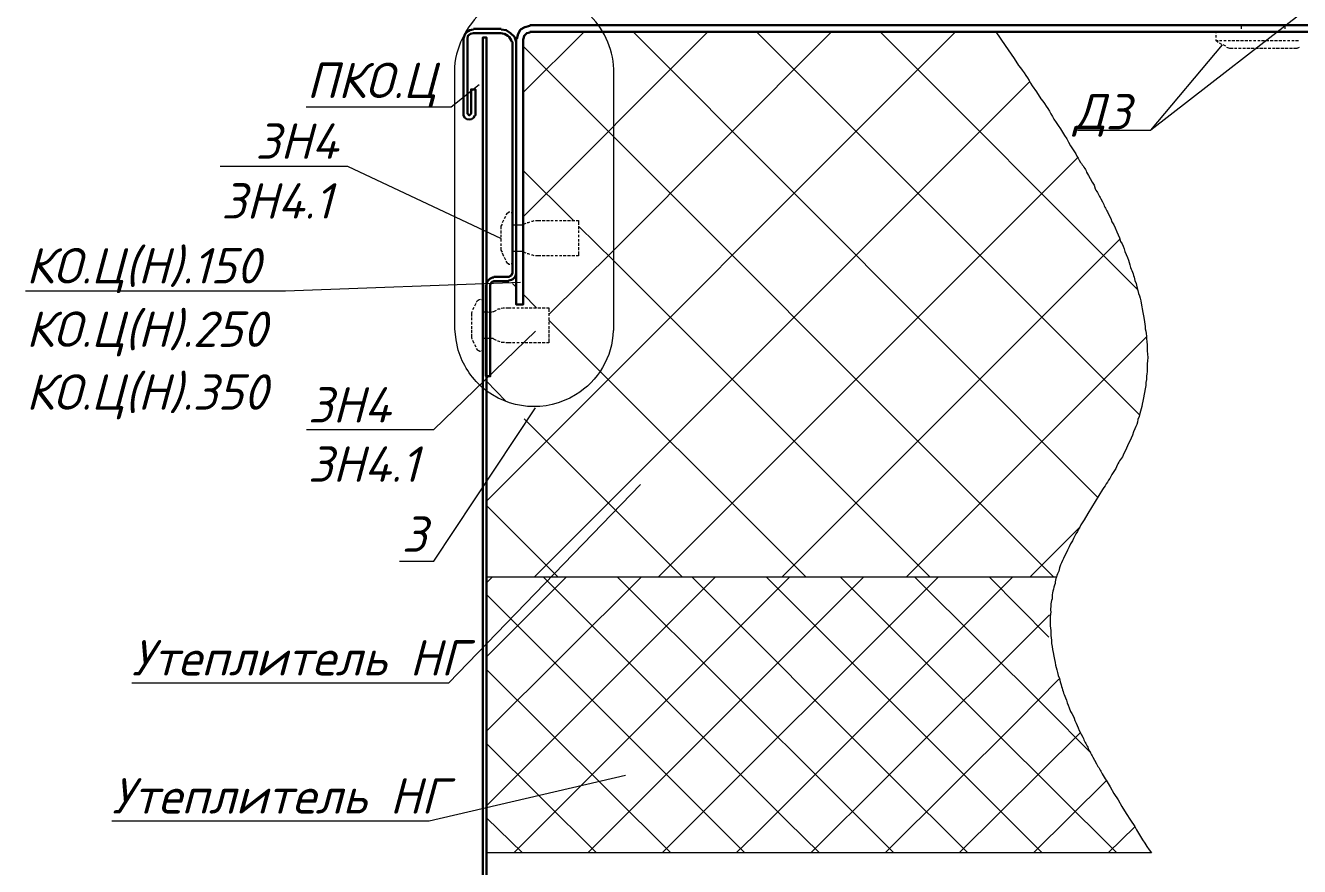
# Model space of a CAD drawing. Header units: millimetres. Extents: x 31 to 483, y 54 to 677.
# Drawn here: x 49.3 to 274.4, y 312.7 to 461.2 of the extents above; entities that cross this region are included whole.
import ezdxf

# ---------------------------------------------------------------- set-up
doc = ezdxf.new("R2010")
doc.units = ezdxf.units.MM
for name, color, linetype, lineweight in [('Линии 0.05', 7, 'CONTINUOUS', 5), ('Линии 0.09', 7, 'CONTINUOUS', 9), ('Линии 0.13', 7, 'CONTINUOUS', 13), ('Линии 0.30', 7, 'CONTINUOUS', 30), ('Текст', 7, 'CONTINUOUS', 18)]:
    doc.layers.add(name, color=color, linetype=linetype, lineweight=lineweight)
doc.styles.add('GOST', font='isocpeur.ttf', dxfattribs={"oblique": 15})

msp = doc.modelspace()

# ---------------------------------------------------------------- linework, layer by layer
at = {"layer": 'Линии 0.05'}
for p, q in [((213.61, 460.1), (130.72, 377.21)), ((147.98, 460.1), (137.17, 449.4)), ((169.82, 460.1), (137.17, 427.44)), ((156.61, 460.1), (238.73, 377.86)), ((178.45, 460.1), (246.16, 392.39)), ((200.29, 460.1), (245.72, 414.67)), ((137.17, 457.59), (230.98, 363.78)), ((226.72, 451.36), (139.13, 363.78)), ((235.24, 437.93), (161.08, 363.78)), ((137.17, 435.63), (146.12, 426.79)), ((242.66, 423.51), (182.93, 363.78)), ((135.31, 415.65), (135.97, 414.99)), ((137.17, 413.79), (139.57, 411.39)), ((141.75, 409.21), (187.18, 363.78)), ((247.36, 406.26), (204.88, 363.78)), ((130.72, 398.39), (134.11, 394.9)), ((137.38, 391.73), (165.34, 363.78)), ((130.72, 376.44), (143.39, 363.78)), ((235.56, 372.62), (226.72, 363.78)), ((131.71, 363.78), (130.72, 362.79)), ((144.81, 363.78), (130.72, 349.69)), ((158.03, 363.78), (130.72, 336.58)), ((171.13, 363.78), (130.72, 323.37)), ((184.24, 363.78), (135.53, 315.07)), ((197.34, 363.78), (148.63, 315.07)), ((210.55, 363.78), (161.74, 315.07)), ((180.19, 363.78), (228.9, 315.07)), ((219.62, 363.78), (230.1, 353.18)), ((130.72, 360.72), (176.37, 315.07)), ((130.72, 347.5), (163.27, 315.07)), ((235.67, 336.36), (214.27, 315.07)), ((130.72, 334.4), (150.16, 315.07)), ((240.26, 327.85), (227.37, 315.07)), ((130.72, 321.29), (137.06, 315.07)), ((245.28, 319.66), (240.59, 315.07))]:
    msp.add_line(p, q, dxfattribs=at)
for points in [[(191.66, 460.1), (153.22, 421.55), (141.75, 410.19)], [(147, 425.81), (153.22, 419.69), (209.14, 363.78)], [(140.77, 363.78), (183.91, 320.64), (189.59, 315.07)], [(153.88, 363.78), (193.08, 324.68), (202.69, 315.07)], [(167.09, 363.78), (202.15, 328.61), (215.8, 315.07)], [(223.66, 363.78), (177.9, 318.02), (174.84, 315.07)], [(193.3, 363.78), (220.49, 336.58), (242.12, 315.07)], [(206.4, 363.78), (229.67, 340.62), (237.53, 332.76)], [(230.21, 357.11), (201.16, 328.17), (188.06, 315.07)], [(231.85, 345.76), (224.53, 338.33), (201.16, 315.07)]]:
    msp.add_lwpolyline(points, dxfattribs=at)
at = {"layer": 'Линии 0.09'}
for p, q in [((288.42, 474.08), (248.12, 442.73)), ((231.41, 363.78), (130.72, 363.78))]:
    msp.add_line(p, q, dxfattribs=at)
for points in [[(153.22, 407.35), (153.22, 453.55, 0.416219), (138.26, 467.09, 0.12922), (130.72, 464.36, 0.204709), (125.04, 453.87), (125.04, 407.68)], [(220.71, 460.1), (222.35, 457.7), (223.99, 455.4), (224.75, 454.2, -0.03105), (227.15, 450.6), (227.92, 449.5), (228.68, 448.3, -0.047573), (230.98, 444.7, -0.027157), (233.93, 440, -0.027184), (235.67, 437.05, -0.087927), (236.77, 435.31), (237.09, 434.76), (237.42, 434.22), (237.75, 433.56), (238.08, 433.01), (238.29, 432.36, -0.020543), (239.28, 430.61), (239.6, 430.07, 0.059498), (240.48, 428.32), (240.7, 427.77), (241.02, 427.12), (241.24, 426.57), (241.57, 426.02), (241.79, 425.48), (242.12, 424.82), (242.33, 424.28), (242.55, 423.73), (242.77, 423.08, -0.096104), (243.54, 421.33), (243.97, 420.24, -0.057217), (244.52, 418.49, -0.057197), (245.28, 416.2), (245.5, 415.65), (245.61, 415.1), (245.83, 414.45), (245.94, 413.9, -0.10068), (246.38, 412.16), (246.7, 410.52), (246.81, 409.97), (246.92, 409.32, -0.048905), (247.14, 407.68, -0.053416), (247.36, 405.93, -0.049887), (247.47, 403.75, -0.095449), (247.47, 401.45), (247.47, 400.91, -0.049887), (247.36, 399.27), (247.36, 398.72), (247.25, 398.18), (247.25, 397.63), (247.14, 397.08), (246.81, 395.45), (246.7, 394.9), (246.59, 394.35, -0.047063), (246.16, 392.72), (246.05, 392.17), (245.83, 391.62, -0.091819), (245.28, 389.99), (245.06, 389.44), (244.85, 388.89), (244.63, 388.35), (244.41, 387.8, 0.080109), (243.65, 386.16), (243.32, 385.62), (243.1, 385.07, 0.062249), (241.9, 383), (241.57, 382.45), (241.24, 381.9, -0.011461), (239.6, 379.28), (238.95, 378.19), (237.64, 376.12), (236.98, 375.02), (236.33, 373.93), (236, 373.39, 0.016676), (235.13, 371.86, 0.038412), (234.25, 370.22), (233.93, 369.67), (233.71, 369.13), (233.38, 368.58), (233.16, 368.03), (232.83, 367.49, -0.018877), (232.18, 365.96), (231.96, 365.41), (231.85, 364.87, 0.091824), (231.2, 362.68, 0.079632), (230.65, 359.95, 0.090166), (230.43, 357.66, 0.066681), (230.43, 354.38, 0.045359), (230.54, 352.64, 0.048899), (230.87, 350.45), (230.98, 349.8), (231.09, 349.25), (231.2, 348.7, 0.034441), (231.63, 346.96), (231.74, 346.41), (231.96, 345.87), (232.07, 345.32), (232.29, 344.77, 0.05718), (233.05, 342.48, 0.029365), (233.71, 340.73), (233.93, 340.08, -0.080109), (234.69, 338.44, -0.041584), (235.45, 336.69), (235.78, 336.04), (236.11, 335.49, 0.059489), (236.98, 333.74, 0.059476), (237.86, 332), (238.18, 331.45), (238.51, 330.79, -0.020559), (239.5, 329.05, 0.009106), (240.91, 326.75), (241.57, 325.55), (242.33, 324.46), (242.99, 323.26), (243.75, 322.06), (244.52, 320.86), (245.28, 319.76, 0.040723), (248.23, 315.07), (130.72, 315.07)], [(153.11, 407.35, -0.255578), (146.45, 395.99, -0.325929), (129.96, 397.3, -0.127746), (125.7, 403.86), (125.37, 405.71), (125.15, 407.68)]]:
    msp.add_lwpolyline(points, format="xyb", dxfattribs=at)
for points in [[(235.13, 442.73), (248.12, 442.73), (260.79, 457.8)], [(98.83, 446.88), (124.5, 446.88), (129.41, 450.81)], [(83.65, 436.4), (106.15, 436.4), (133.34, 423.62)], [(49.25, 414.34), (95.23, 414.34), (136.73, 415.87)], [(98.94, 389.88), (121.44, 389.88), (139.35, 407.24)], [(115.32, 366.61), (121.44, 366.61), (139.35, 393.7)], [(68.04, 345.1), (124.06, 345.1), (157.92, 380.16)], [(64.54, 320.75), (120.57, 320.75), (155.3, 328.83)]]:
    msp.add_lwpolyline(points, dxfattribs=at)
at = {"layer": 'Линии 0.13'}
for p, q in [((259.59, 459.55), (259.59, 459.11)), ((260.68, 460.1), (260.24, 460.1)), ((261.45, 460.1), (261.01, 460.1)), ((262.21, 460.1), (261.77, 460.1)), ((262.98, 460.1), (262.43, 460.1)), ((263.74, 460.1), (263.19, 460.1)), ((264.5, 460.1), (263.96, 460.1)), ((264.07, 461.08), (264.07, 460.64)), ((264.07, 460.32), (264.07, 460.1)), ((265.27, 460.1), (264.72, 460.1)), ((265.92, 460.1), (265.49, 460.1)), ((266.69, 460.1), (266.25, 460.1)), ((267.45, 460.1), (267.02, 460.1)), ((268.22, 460.1), (267.67, 460.1)), ((268.98, 460.1), (268.44, 460.1)), ((269.75, 460.1), (269.2, 460.1)), ((270.51, 460.1), (269.96, 460.1)), ((271.28, 460.1), (270.73, 460.1)), ((271.93, 460.1), (271.49, 460.1)), ((271.82, 461.08), (271.82, 460.64)), ((271.82, 460.32), (271.82, 460.1)), ((272.69, 460.1), (272.26, 460.1)), ((273.46, 460.1), (273.02, 460.1)), ((274.22, 460.1), (273.68, 460.1)), ((259.59, 458.79), (259.59, 458.57)), ((259.59, 458.57), (260.03, 458.57)), ((260.03, 458.24), (259.59, 458.57)), ((260.24, 458.57), (260.68, 458.57)), ((260.68, 457.91), (260.24, 458.13)), ((261.34, 457.59), (260.9, 457.8)), ((261.01, 458.57), (261.45, 458.57)), ((261.77, 458.57), (262.21, 458.57)), ((262.43, 458.57), (262.98, 458.57)), ((263.3, 457.15), (262.87, 457.15)), ((263.19, 458.57), (263.74, 458.57)), ((264.07, 457.15), (263.63, 457.15)), ((263.96, 458.57), (264.5, 458.57)), ((264.83, 457.15), (264.39, 457.15)), ((264.72, 458.57), (265.27, 458.57)), ((265.6, 457.15), (265.05, 457.15)), ((265.49, 458.57), (265.92, 458.57)), ((266.36, 457.15), (265.81, 457.15)), ((266.25, 458.57), (266.69, 458.57)), ((267.13, 457.15), (266.58, 457.15)), ((267.02, 458.57), (267.45, 458.57)), ((267.89, 457.15), (267.34, 457.15)), ((267.67, 458.57), (268.22, 458.57)), ((268.54, 457.15), (268.11, 457.15)), ((268.44, 458.57), (268.98, 458.57)), ((269.31, 457.15), (268.87, 457.15)), ((269.2, 458.57), (269.75, 458.57)), ((270.07, 457.15), (269.64, 457.15)), ((269.96, 458.57), (270.51, 458.57)), ((270.84, 457.15), (270.29, 457.15)), ((270.73, 458.57), (271.28, 458.57)), ((271.6, 457.15), (271.06, 457.15)), ((271.49, 458.57), (271.93, 458.57)), ((272.37, 457.15), (271.82, 457.15)), ((272.26, 458.57), (272.69, 458.57)), ((273.13, 457.15), (272.59, 457.15)), ((273.02, 458.57), (273.46, 458.57)), ((273.68, 458.57), (274.22, 458.57)), ((133.56, 426.46), (133.78, 426.9)), ((133.89, 427.12), (134.11, 427.55)), ((135.31, 427.23), (135.31, 426.68)), ((139.35, 426.79), (140.33, 426.79)), ((140.55, 426.79), (141.1, 426.79)), ((141.32, 426.79), (141.86, 426.79)), ((142.08, 426.79), (142.52, 426.79)), ((142.85, 426.79), (143.28, 426.79)), ((143.61, 426.79), (144.05, 426.79)), ((144.27, 426.79), (144.81, 426.79)), ((145.03, 426.79), (145.58, 426.79)), ((145.79, 426.79), (146.34, 426.79)), ((147, 425.81), (147, 425.26)), ((133.34, 424.5), (133.34, 425.04)), ((133.34, 423.84), (133.34, 424.28)), ((133.34, 423.08), (133.34, 423.51)), ((147, 425.04), (147, 424.6)), ((147, 424.28), (147, 423.84)), ((147, 423.51), (147, 423.08)), ((133.34, 422.31), (133.34, 422.75)), ((147, 422.86), (147, 422.31)), ((147, 422.09), (147, 421.55)), ((133.78, 420.45), (133.56, 421)), ((134.11, 419.8), (133.89, 420.24)), ((135.31, 420.67), (135.31, 420.13)), ((140.33, 420.56), (139.35, 420.56)), ((141.1, 420.56), (140.55, 420.56)), ((141.86, 420.56), (141.32, 420.56)), ((142.52, 420.56), (142.08, 420.56)), ((143.28, 420.56), (142.85, 420.56)), ((144.05, 420.56), (143.61, 420.56)), ((144.81, 420.56), (144.27, 420.56)), ((145.58, 420.56), (145.03, 420.56)), ((146.34, 420.56), (145.79, 420.56)), ((128.65, 411.72), (128.87, 412.16)), ((128.32, 411.06), (128.54, 411.5)), ((130.07, 411.83), (130.07, 411.28)), ((134.11, 411.39), (135.09, 411.39)), ((135.31, 411.39), (135.75, 411.39)), ((136.07, 411.39), (136.51, 411.39)), ((136.84, 411.39), (137.28, 411.39)), ((137.49, 411.39), (138.04, 411.39)), ((138.26, 411.39), (138.8, 411.39)), ((139.02, 411.39), (139.57, 411.39)), ((139.79, 411.39), (140.33, 411.39)), ((140.55, 411.39), (141.1, 411.39)), ((141.75, 410.41), (141.75, 409.97)), ((128.1, 409.21), (128.1, 409.64)), ((128.1, 408.44), (128.1, 408.88)), ((128.1, 407.68), (128.1, 408.11)), ((141.75, 409.64), (141.75, 409.21)), ((141.75, 408.88), (141.75, 408.44)), ((141.75, 408.11), (141.75, 407.68)), ((128.1, 406.91), (128.1, 407.46)), ((128.54, 405.06), (128.32, 405.6)), ((130.07, 405.27), (130.07, 404.84)), ((133.89, 405.27), (133.34, 405.27)), ((141.75, 407.46), (141.75, 406.91)), ((141.75, 406.69), (141.75, 406.15)), ((128.87, 404.4), (128.65, 404.84)), ((135.09, 405.17), (134.11, 405.17)), ((135.75, 405.17), (135.31, 405.17)), ((136.51, 405.17), (136.07, 405.17)), ((137.28, 405.17), (136.84, 405.17)), ((138.04, 405.17), (137.49, 405.17)), ((138.8, 405.17), (138.26, 405.17)), ((139.57, 405.17), (139.02, 405.17)), ((140.33, 405.17), (139.79, 405.17)), ((141.1, 405.17), (140.55, 405.17))]:
    msp.add_line(p, q, dxfattribs=at)
for points in [[(260.03, 460.1), (259.59, 460.1), (259.59, 459.88)], [(262.65, 457.15), (262.1, 457.15), (261.56, 457.37)], [(274.33, 457.37), (273.9, 457.15), (273.35, 457.15)], [(134.22, 427.77), (134.44, 428.1), (134.55, 428.21), (134.65, 428.21), (134.65, 428.32), (134.87, 428.32)], [(135.09, 428.21), (135.2, 428.21), (135.31, 428.1), (135.31, 427.44)], [(133.34, 425.26), (133.34, 425.81), (133.56, 426.13)], [(135.31, 426.46), (135.31, 426.02), (135.97, 426.02)], [(136.18, 426.02), (137.17, 426.02), (137.28, 426.13), (137.71, 426.35)], [(137.93, 426.46), (138.15, 426.46), (138.37, 426.57)], [(138.7, 426.68), (138.91, 426.68), (139.13, 426.79)], [(146.56, 426.79), (147, 426.79), (147, 426.02)], [(133.56, 421.22), (133.34, 421.55), (133.34, 422.09)], [(135.97, 421.33), (135.31, 421.33), (135.31, 420.89)], [(137.71, 421), (137.28, 421.22), (137.17, 421.33), (136.18, 421.33)], [(147, 421.33), (147, 420.56), (146.56, 420.56)], [(134.87, 419.04), (134.65, 419.04), (134.65, 419.14), (134.55, 419.14), (134.44, 419.25), (134.22, 419.58)], [(135.31, 419.91), (135.31, 419.25), (135.2, 419.14), (135.09, 419.14)], [(138.37, 420.78), (138.15, 420.89), (137.93, 420.89)], [(139.13, 420.56), (138.91, 420.67), (138.7, 420.67)], [(129.85, 412.81), (129.96, 412.81), (129.96, 412.7), (130.07, 412.59), (130.07, 412.05)], [(128.1, 409.86), (128.1, 410.41), (128.21, 410.74)], [(130.07, 411.06), (130.07, 410.63), (130.72, 410.63)], [(132.69, 411.06), (132.8, 411.17), (133.13, 411.17)], [(133.34, 411.28), (133.67, 411.39), (133.89, 411.39)], [(141.32, 411.39), (141.75, 411.39), (141.75, 410.63)], [(128.21, 405.82), (128.1, 406.15), (128.1, 406.69)], [(130.72, 405.93), (130.07, 405.93), (130.07, 405.49)], [(132.47, 405.6), (132.03, 405.82), (131.92, 405.93), (130.94, 405.93)], [(133.13, 405.38), (132.8, 405.49), (132.69, 405.49)], [(141.75, 405.93), (141.75, 405.17), (141.32, 405.17)], [(129.63, 403.64), (129.52, 403.64), (129.41, 403.75), (129.3, 403.75), (129.19, 403.86), (128.98, 404.18)]]:
    msp.add_lwpolyline(points, dxfattribs=at)
for points in [[(128.98, 412.37, -0.312389), (129.63, 412.92)], [(130.94, 410.63, 0.162271), (131.92, 410.74), (132.03, 410.74), (132.47, 410.95)], [(130.07, 404.51), (130.07, 404.18, -0.236041), (129.96, 403.86), (129.96, 403.75), (129.85, 403.75)]]:
    msp.add_lwpolyline(points, format="xyb", dxfattribs=at)
at = {"layer": 'Линии 0.30'}
for p, q in [((133.34, 460.64), (128.43, 460.64)), ((135.31, 444.37), (135.31, 444.26)), ((135.97, 444.59), (135.97, 444.26))]:
    msp.add_line(p, q, dxfattribs=at)
for points in [[(128.43, 460.53, 0.426735), (126.68, 458.79), (126.68, 445.35), (126.9, 444.92, 0.343095), (128.43, 444.92), (128.65, 445.35)], [(133.23, 459.88, -0.326452), (135.2, 458.35)], [(134.65, 416.2, 0.369905), (135.97, 417.51), (135.97, 458.46)], [(130.72, 415.43, -0.369919), (132.03, 416.74)]]:
    msp.add_lwpolyline(points, format="xyb", dxfattribs=at)
for points in [[(128.76, 445.35), (128.76, 449.94), (127.99, 449.94), (127.99, 445.68), (127.67, 445.35), (127.34, 445.68), (127.34, 458.9), (127.45, 459.44), (127.88, 459.77), (128.43, 459.88), (133.34, 459.88)], [(133.34, 460.53), (134.22, 460.43), (134.98, 459.88), (135.64, 459.22), (135.97, 458.35)], [(136.07, 458.9), (136.29, 459.77), (136.73, 460.53), (137.49, 460.97), (138.37, 461.19)], [(137.28, 458.9), (137.38, 459.44), (137.82, 459.88), (138.37, 459.99)], [(138.37, 460.1), (331.56, 460.1), (331.56, 461.3), (138.37, 461.3)], [(180.52, 254.89), (179.87, 254.78), (179.32, 254.35), (178.88, 253.8), (178.78, 253.15), (178.78, 208.7), (178.56, 207.83), (178.12, 206.95), (177.25, 206.51), (176.37, 206.3), (132.47, 206.3), (131.6, 206.51), (130.72, 206.95), (130.29, 207.83), (130.07, 208.7), (130.07, 459.11), (130.72, 459.11), (130.72, 208.7)], [(135.31, 458.35), (135.31, 417.51), (135.09, 417.07), (134.65, 416.85), (132.03, 416.85)], [(135.97, 458.9), (135.97, 411.94), (137.17, 411.94), (137.17, 458.9)], [(130.61, 415.43), (130.61, 399.27), (131.38, 399.27), (131.38, 415.43), (131.6, 415.87), (132.03, 416.09), (134.65, 416.09)]]:
    msp.add_lwpolyline(points, dxfattribs=at)

# ---------------------------------------------------------------- texts
at = {"layer": 'Текст', "style": 'GOST', "oblique": 15}
for s, p in [('ПКО.Ц', (98.94, 448.43)), ('ДЗ', (234.47, 442.88)), ('ЗН4', (89.88, 437.69)), ('ЗН4.1', (83.87, 427.13)), ('КО.Ц(Н).150', (49.36, 415.67)), ('КО.Ц(Н).250', (49.36, 404.47)), ('КО.Ц(Н).350', (49.36, 393.37)), ('ЗН4', (99.16, 391.1)), ('ЗН4.1', (99.16, 380.63)), ('3', (115.76, 368.25)), ('Утеплитель НГ', (68.04, 346.41)), ('Утеплитель НГ', (64.54, 322.02))]:
    msp.add_text(s, height=6.25, dxfattribs=at).set_placement(p)

doc.saveas('drawing.dxf')
